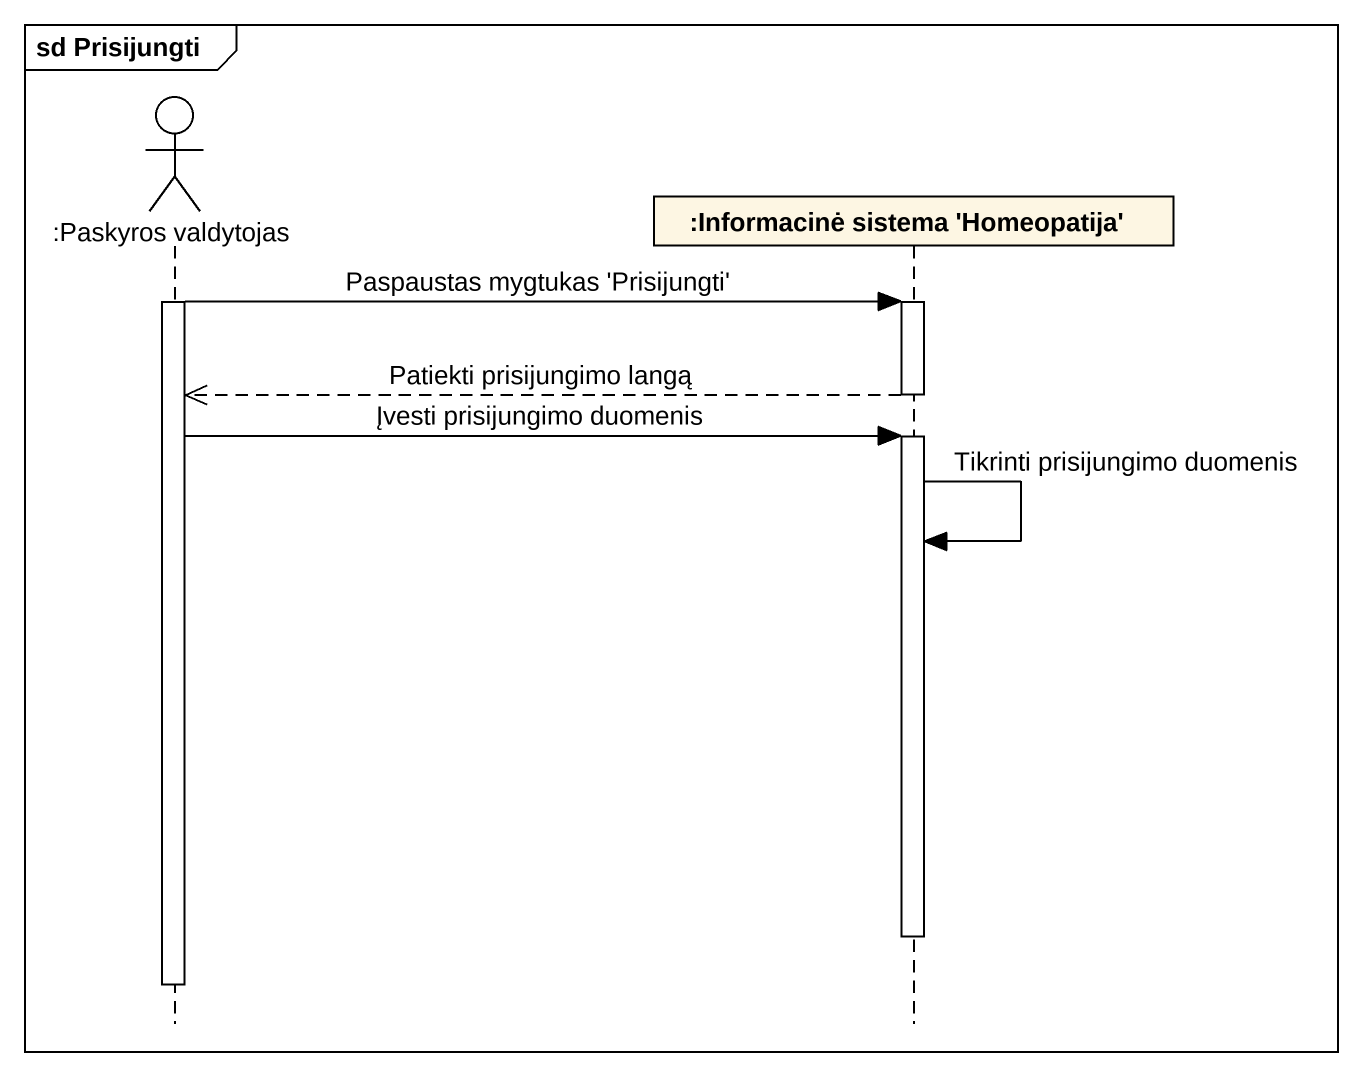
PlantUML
@startuml
mainframe sd Prisijungti
hide footbox
actor ":Paskyros valdytojas" as Paskyros_valdytojas
participant ":Informacinė sistema 'Homeopatija'" as Informacinė_sistema

activate Paskyros_valdytojas
Paskyros_valdytojas -> Informacinė_sistema : Paspaustas mygtukas 'Prisijungti'
activate Informacinė_sistema
Informacinė_sistema -->> Paskyros_valdytojas : Patiekti prisijungimo langą
deactivate Informacinė_sistema
Paskyros_valdytojas -> Informacinė_sistema : Įvesti prisijungimo duomenis
activate Informacinė_sistema
Informacinė_sistema -> Informacinė_sistema : Tikrinti prisijungimo duomenis
deactivate Informacinė_sistema
deactivate Paskyros_valdytojas
@enduml
